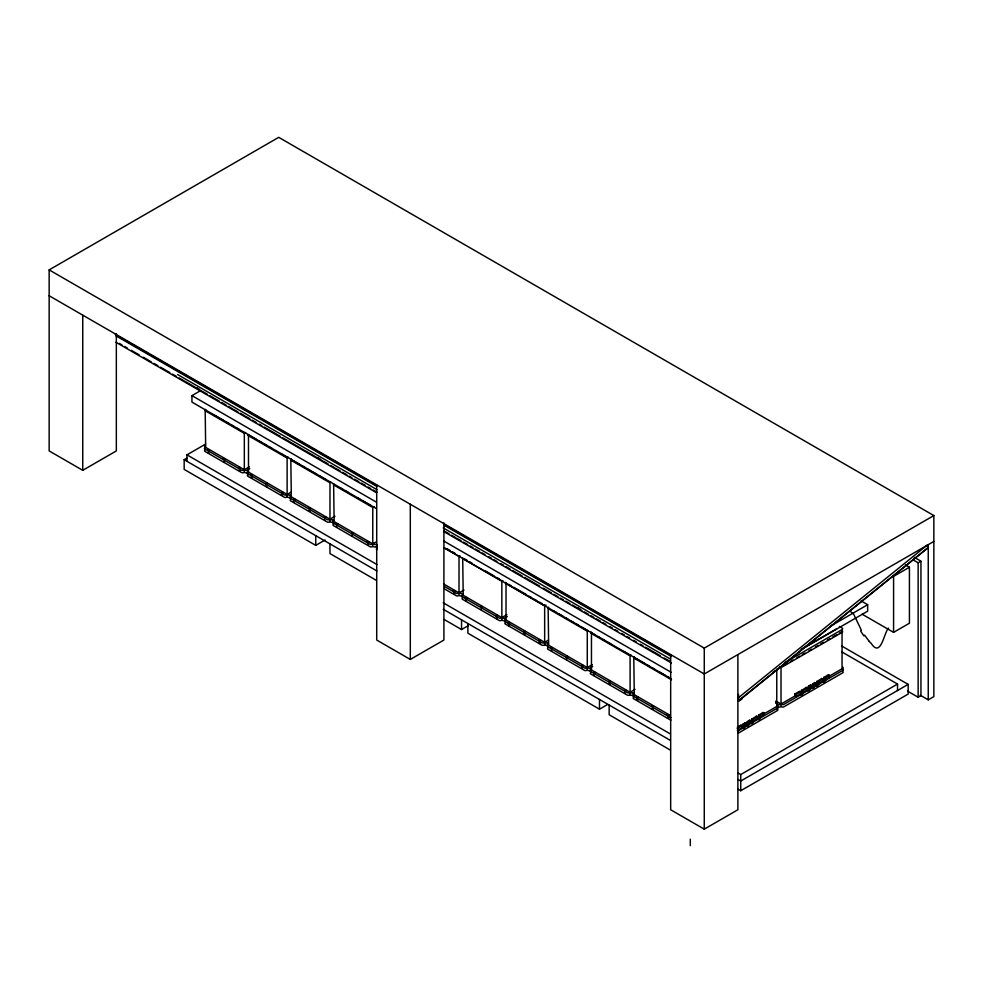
<?xml version="1.0" encoding="UTF-8"?>
<svg xmlns="http://www.w3.org/2000/svg" width="983" height="983" viewBox="0 0 983 983"><rect width="100%" height="100%" fill="white"/><g stroke="black" fill="none" stroke-linecap="round" stroke-linejoin="round"><path stroke-width="1.47" d="M737.311 730.455L741.895 727.813A1.978 1.143 -60 0 0 744.315 726.412L746.085 725.393A1.978 1.143 -60 0 0 748.518 723.992L750.287 722.972A1.978 1.143 -60 0 0 752.708 721.571L757.291 718.929A1.978 1.143 -60 0 0 759.712 717.529L764.098 714.997L764.098 712.97L759.515 715.931A1.487 0.86 -60 0 1 758.495 717.418A1.487 0.86 -60 0 1 757.488 717.111L756.406 716.202L751.467 719.372A1.487 0.86 -60 0 1 750.447 720.858L748.321 722.407A1.487 0.86 -60 0 1 747.301 723.881A1.487 0.86 -60 0 1 746.281 723.574L745.2 722.677L743.062 724.225A1.487 0.86 -60 0 1 742.054 725.7L737.152 728.526M764.098 712.97L763.054 712.368L758.471 715.329A1.487 0.86 -60 0 1 757.451 716.816L752.511 719.974A1.487 0.86 -60 0 1 751.504 721.461A1.487 0.86 -60 0 1 750.484 721.153L749.402 720.244L747.264 721.792A1.487 0.86 -60 0 1 746.257 723.279L744.119 724.827A1.487 0.86 -60 0 1 743.099 726.314A1.487 0.86 -60 0 1 742.091 725.995L740.998 725.098L737.324 727.223M794.731 696.099L795.788 696.701L800.174 694.17A1.978 1.143 -60 0 0 802.595 692.769L807.166 690.127A1.978 1.143 -60 0 0 809.599 688.727L811.368 687.707A1.978 1.143 -60 0 0 813.801 686.306L815.571 685.274A1.978 1.143 -60 0 0 817.991 683.873L822.574 681.231A1.978 1.143 -60 0 0 824.995 679.843L829.382 677.299L829.382 675.284L828.337 674.682L823.742 677.643A1.487 0.86 -60 0 1 822.734 679.118L817.795 682.288A1.487 0.86 -60 0 1 816.787 683.775A1.487 0.86 -60 0 1 815.767 683.455L814.686 682.558L812.548 684.107A1.487 0.86 -60 0 1 811.528 685.593L809.402 687.129A1.487 0.86 -60 0 1 808.382 688.616A1.487 0.86 -60 0 1 807.375 688.309L806.281 687.412L801.354 690.57A1.487 0.86 -60 0 1 800.334 692.057L795.788 694.686L794.731 694.072L794.731 696.099L780.318 704.418A1.487 0.86 0 0 1 778.217 704.418L775.612 702.906M829.382 675.284L824.798 678.245A1.487 0.86 -60 0 1 823.779 679.732A1.487 0.86 -60 0 1 822.771 679.413L821.677 678.516L816.75 681.674A1.487 0.86 -60 0 1 815.73 683.16L813.592 684.709A1.487 0.86 -60 0 1 812.585 686.195A1.487 0.86 -60 0 1 811.565 685.876L810.484 684.979L808.345 686.527A1.487 0.86 -60 0 1 807.338 688.014L802.398 691.172A1.487 0.86 -60 0 1 801.391 692.659A1.487 0.86 -60 0 1 800.371 692.351L799.29 691.442L794.731 694.072M265.975 486.057L266.934 486.769M281.371 494.941L282.588 495.641M550.738 650.279L551.954 650.979M888.509 628.112C883.864 632.905 880.915 658.254 871.208 643.41A59.779 50.649 -63.3 0 1 868.628 640.744M207.868 452.315L208.986 453.151M293.512 501.76L294.372 502.62M308.92 510.644L310.026 511.492M324.316 519.54L324.918 520.376M453.36 593.24L454.711 594.015M566.233 659.04L566.835 659.876M581.629 667.924L582.489 668.784M593.646 674.854L594.248 675.702M636.48 699.589L637.832 700.375M738.577 700.94L928.247 547.543L927.706 544.693L738.024 698.09L738.577 700.94L738.577 694.477L737.877 694.883M928.247 547.543L738.577 700.658L741.895 699.024L737.877 701.346M240.38 470.66L238.537 470.378M336.481 526.36L336.923 527.306M351.877 535.244L352.319 536.202M367.273 544.14L368.232 545.086M465.561 600.072L466.52 601.031M480.957 608.956L481.4 609.915M496.354 617.852L497.312 618.811M539.163 642.563L539.163 643.374L540.564 643.374M609.202 683.627L609.902 684.61M624.598 692.524L625.041 693.482M116.338 333.778L116.338 450.927L82.744 470.316L49.15 450.927L49.15 269.883L278.73 137.337L933.85 515.571L933.85 696.615L928.247 699.847L920.272 695.239M376.415 508.604L191.943 402.096L191.943 395.633L199.918 391.025M186.967 461.31L186.967 454.846L205.57 444.107M325.054 539.999L315.752 545.368L184.165 469.395L184.165 459.7L186.819 458.164M249.313 466.827L243.624 470.12A1.487 0.86 0 0 1 241.523 470.12L204.98 449.022A1.487 0.86 0 0 1 204.98 447.806L205.68 447.4L205.177 409.936M249.743 468.596L247.126 470.12A1.487 0.86 0 0 1 245.025 470.12L204.98 447.007A1.487 0.86 0 0 1 204.98 445.791M247.126 472.54A1.487 0.86 0 0 1 245.025 472.54L243.624 472.54A1.487 0.86 0 0 1 241.523 472.54L204.98 451.443A1.487 0.86 0 0 1 204.98 450.239M290.87 492.262L286.422 494.83A1.487 0.86 0 0 1 284.32 494.83L247.79 473.732A1.487 0.86 0 0 1 247.79 472.528L248.49 472.123L248.49 434.941L256.219 439.401M289.924 497.251A1.487 0.86 0 0 1 287.822 497.251L286.422 497.251A1.487 0.86 0 0 1 284.32 497.251L247.79 476.165A1.487 0.86 0 0 1 247.79 474.949L248.49 474.543L247.79 474.138A1.487 0.86 0 0 1 247.79 472.921M334.957 516.284L329.268 519.565A1.487 0.86 0 0 1 327.167 519.565L290.636 498.467A1.487 0.86 0 0 1 290.636 497.251L291.324 496.857L290.821 459.38M332.77 521.985A1.487 0.86 0 0 1 330.669 521.985L329.268 521.985A1.487 0.86 0 0 1 327.167 521.985L290.636 500.888A1.487 0.86 0 0 1 290.501 499.769M376.514 541.707L372.066 544.275A1.487 0.86 0 0 1 369.977 544.275L333.434 523.177A1.487 0.86 0 0 1 333.434 521.973L334.134 521.568L333.618 484.091M375.567 546.695A1.487 0.86 0 0 1 373.466 546.695L372.066 546.695A1.487 0.86 0 0 1 369.977 546.695L333.434 525.61A1.487 0.86 0 0 1 333.434 524.394M464.001 589.972L458.311 593.253A1.487 0.86 0 0 1 456.21 593.253L444.463 586.482M461.813 595.686A1.487 0.86 0 0 1 459.712 595.686L458.311 595.686A1.487 0.86 0 0 1 456.21 595.686L444.463 588.903M444.267 619.56L461.543 629.538L468.191 625.704M376.71 484.865L376.71 640.044L410.304 659.433L443.911 640.044L443.911 522.895M506.835 614.707L501.146 617.988A1.487 0.86 0 0 1 499.057 617.988L462.514 596.902A1.487 0.86 0 0 1 462.514 595.686L463.214 595.28L462.698 557.803A1.978 1.143 0 0 0 463.214 558.909L500.445 580.412A1.978 1.143 0 0 0 502.841 580.597M507.277 616.476L504.648 617.988A1.487 0.86 0 0 1 502.546 617.988L462.514 594.875A1.487 0.86 0 0 1 462.514 593.658M504.648 620.42A1.487 0.86 0 0 1 502.546 620.42L501.146 620.42A1.487 0.86 0 0 1 499.057 620.42L462.514 599.323A1.487 0.86 0 0 1 462.514 598.106M548.403 640.142L543.955 642.71A1.487 0.86 0 0 1 541.854 642.71L505.323 621.612A1.487 0.86 0 0 1 505.323 620.396L506.024 619.99L506.024 582.821M547.457 645.131A1.487 0.86 0 0 1 545.356 645.131L543.955 645.131A1.487 0.86 0 0 1 541.854 645.131L505.323 624.033A1.487 0.86 0 0 1 505.323 622.817L506.024 622.423L505.323 622.018A1.487 0.86 0 0 1 505.323 620.801M592.27 664.668L586.581 667.949A1.487 0.86 0 0 1 584.48 667.949L547.949 646.851A1.487 0.86 0 0 1 547.949 645.647L548.649 645.241L548.133 607.764M592.712 666.437L590.083 667.949A1.487 0.86 0 0 1 587.981 667.949L547.949 644.836A1.487 0.86 0 0 1 547.949 643.619M590.083 670.369A1.487 0.86 0 0 1 587.981 670.369L586.581 670.369A1.487 0.86 0 0 1 584.48 670.369L547.949 649.284A1.487 0.86 0 0 1 547.949 648.067M49.15 269.883L704.27 648.116L933.85 515.571M467.896 623.517L467.896 633.212L599.483 709.185L607.457 704.578M635.079 689.378L629.39 692.659A1.487 0.86 0 0 1 627.289 692.659L590.758 671.573A1.487 0.86 0 0 1 590.758 670.357L591.459 669.951L591.459 632.769M632.892 695.092A1.487 0.86 0 0 1 630.791 695.092L629.39 695.092A1.487 0.86 0 0 1 627.289 695.092L590.758 673.994A1.487 0.86 0 0 1 590.758 672.777L591.459 672.372L590.758 671.979A1.487 0.86 0 0 1 590.758 670.762M933.85 541.436L704.27 673.982L49.15 295.748M909.422 567.228L893.584 576.37L893.584 632.364L909.422 623.222L909.422 567.228L905.49 564.955M912.838 559.732L918.147 562.792L920.948 561.182L920.948 695.632L918.147 697.242L907.518 691.11M830.451 626.196L867.657 604.717L867.657 611.18L801.219 649.542M802.251 648.682L836.742 628.776M785.073 662.481L842.05 629.575A1.978 1.143 0 0 0 842.05 627.965L839.396 626.429M782.345 666.069L787.653 663.009M790.307 661.473L792.962 659.949M796.943 657.652L799.597 656.116M802.251 654.58L804.905 653.044M808.886 650.746L811.528 649.222M815.509 646.925L818.163 645.389M820.817 643.853L823.471 642.329M827.453 640.031L830.107 638.495M832.761 636.959L836.742 634.662M839.396 633.138L842.05 631.602L842.05 668.784L842.75 669.177A1.487 0.86 0 0 1 842.75 670.394L825.695 680.236A1.978 1.143 -60 0 1 823.275 681.637L818.692 684.279A1.978 1.143 -60 0 1 816.271 685.679L814.502 686.712A1.978 1.143 -60 0 1 812.069 688.112L810.299 689.132A1.978 1.143 -60 0 1 807.866 690.533L803.295 693.175A1.978 1.143 -60 0 1 800.875 694.576L783.82 704.418A1.487 0.86 0 0 1 781.718 704.418L775.87 701.039M772.798 672.397L776.767 670.099A1.978 1.143 0 0 0 777.283 668.993M829.578 675.972L842.75 668.379A1.487 0.86 0 0 0 842.75 667.162M776.767 669.288L776.767 706.47L777.467 706.875A1.487 0.86 0 0 1 777.467 708.079L760.412 717.934A1.978 1.143 -60 0 1 757.991 719.335L753.408 721.977A1.978 1.143 -60 0 1 750.987 723.377L749.218 724.397A1.978 1.143 -60 0 1 746.785 725.798L745.016 726.818A1.978 1.143 -60 0 1 742.595 728.219L738.012 730.861A1.978 1.143 -60 0 1 737.791 731.327M842.873 671.696A1.487 0.86 0 0 1 842.75 672.814L783.82 706.838A1.487 0.86 0 0 1 781.718 706.838L780.318 706.838A1.487 0.86 0 0 1 778.217 706.838M738.184 733.195L777.467 710.512A1.487 0.86 0 0 0 777.467 709.296L776.767 708.89L777.467 708.485A1.487 0.86 0 0 0 777.467 707.281M738.086 773.031L740.74 774.567L897.528 684.057L897.528 690.521M738.086 789.202L740.74 790.737L908.169 694.072L908.169 684.377L740.74 781.03L738.086 779.494M670.676 654.58L670.676 809.759L704.27 829.16L737.877 809.759L737.877 654.58M252.238 477.713L250.542 477.308M508.567 624.697L508.211 625.471L509.563 625.679M652.245 708.276L651.876 709.05L653.228 709.259M668.833 718.069L667.273 717.946L667.875 717.111M224.628 461.985L223.141 461.494M524.209 633.519L523.607 634.367L524.959 634.576M775.968 701.702L777.209 702.255L775.968 702.808M849.705 610.873L853.588 614.006L861.354 630.177M914.301 557.349L920.948 561.182M861.022 600.883L867.657 604.717M862.103 614.191L893.584 632.364M841.706 646.003L908.169 684.377M841.743 651.852L897.528 684.057M828.337 676.697L829.382 677.299M823.779 677.299L824.835 677.914M824.995 679.843L825.695 680.236M822.574 681.231L823.275 681.637M816.787 681.342L817.831 681.956M817.991 683.873L818.692 684.279M815.571 685.274L816.271 685.679M812.585 683.775L813.629 684.377M813.801 686.306L814.502 686.712M811.368 687.707L812.069 688.112M808.382 686.195L809.439 686.798M809.599 688.727L810.299 689.132M807.166 690.127L807.866 690.533M801.391 690.238L802.435 690.84M802.595 692.769L803.295 693.175M800.174 694.17L800.875 694.576M115.343 334.662L377.128 485.799M443.566 524.16L670.799 655.354M115.969 335.83L376.428 486.204M444.193 525.327L671.426 656.521M177.604 374.535L376.808 489.546M443.21 527.883L670.295 658.991M764.098 714.997L763.054 714.383L777.467 706.064A1.487 0.86 0 0 0 777.467 704.848M196.403 387.634L199.058 389.17M317.325 457.451L319.979 458.987M577.783 607.826L580.437 609.362M119.324 343.423L121.978 344.959M124.644 346.495L127.298 348.031M131.28 350.329L139.254 354.937M143.248 357.234L151.222 361.842M153.876 363.366L157.858 365.676M160.524 367.212L169.826 372.582M172.48 374.118L176.461 376.415M179.127 377.951L183.465 380.458M184.435 381.023L195.42 387.351M196.403 387.916L202.056 391.185M203.039 391.762L207.364 394.257M209.686 395.596L214.011 398.09M215.007 398.668L219.32 401.162M221.642 402.502L225.967 404.996M228.289 406.335L232.602 408.83M233.61 409.407L237.911 411.889M240.245 413.241L244.558 415.723M245.566 416.313L249.866 418.795M252.213 420.146L256.502 422.629M259.168 424.164L261.822 425.688M264.169 427.052L280.413 436.427M282.772 437.791L304.312 450.226M305.369 450.828L316.268 457.132M317.325 457.734L322.903 460.966M323.972 461.58L328.224 464.025M330.607 465.414L334.859 467.859M335.928 468.473L340.167 470.931M342.576 472.319L346.815 474.764M349.223 476.153L351.877 477.689M354.531 479.225L358.758 481.658M361.179 483.058L365.406 485.491M368.06 487.027L370.714 488.563M373.135 489.964L377.349 492.397M443.751 530.734L449.071 533.794M451.541 535.231L455.707 537.627M456.849 538.291L461.015 540.699M463.497 542.137L467.662 544.533M470.144 545.97L472.97 547.605M475.453 549.03L479.606 551.438M482.1 552.876L484.926 554.498M488.748 556.71L491.561 558.332M494.068 559.782L496.87 561.404M500.703 563.615L503.517 565.237M506.024 566.687L510.152 569.071M512.671 570.521L522.108 575.964M524.627 577.426L539.372 585.942M543.23 588.166L551.328 592.835M553.859 594.297L557.963 596.669M560.507 598.143L563.271 599.741M565.815 601.203L569.919 603.574M572.462 605.036L576.554 607.408M577.783 608.108L581.862 610.468M584.43 611.942L588.51 614.301M591.066 615.788L593.818 617.373M596.386 618.848L600.466 621.207M603.034 622.694L605.774 624.266M609.669 626.527L612.409 628.1M614.989 629.587L617.729 631.172M621.637 633.433L624.365 635.006M626.945 636.492L629.611 638.028M633.593 640.338L636.32 641.911M640.302 644.209L642.956 645.745M645.548 647.244L660.22 655.71M664.152 657.983L669.521 661.08M115.969 342.293L376.428 492.667M444.193 531.791L671.426 662.984M758.495 714.997L759.552 715.599M759.712 717.529L760.412 717.934M757.291 718.929L757.991 719.335M191.943 395.633L376.415 502.141M444.107 541.215L671.057 672.249M751.504 719.04L752.548 719.642M752.708 721.571L753.408 721.977M750.287 722.972L750.987 723.377M747.301 721.461L748.346 722.063M447.425 548.981L449.993 550.468M452.573 551.954L455.154 553.441M464.504 558.848L467.085 560.335M469.653 561.821L472.233 563.308M485.111 570.742L494.13 575.952M496.698 577.439L499.278 578.926M508.592 584.307L511.172 585.794M513.753 587.281L526.63 594.715M529.198 596.202L531.778 597.689M534.359 599.175L536.927 600.662M539.507 602.149L542.075 603.636M444.107 547.678L671.057 678.712M214.699 415.428L223.719 420.638M226.287 422.125L228.867 423.612M231.447 425.098L234.015 426.585M236.596 428.072L239.164 429.559M258.787 440.888L261.367 442.375M263.948 443.861L266.516 445.348M269.096 446.835L271.677 448.322M280.683 453.532L287.122 457.242L287.122 496.845M292.615 460.413L300.343 464.885M302.924 466.372L305.492 467.859M308.072 469.346L310.653 470.832M313.221 472.319L315.801 473.806M319.659 476.03L326.098 479.753M340.573 488.109L343.153 489.595M345.721 491.082L348.301 492.569M357.321 497.767L359.889 499.253M362.469 500.74L370.198 505.201M444.316 547.998L457.611 555.678A1.978 1.143 0 0 0 459.995 555.862M553.798 611.033L556.378 612.52M558.958 614.006L562.817 616.243M565.397 617.729L567.965 619.216M570.545 620.703L573.114 622.19M575.694 623.677L578.274 625.163M582.133 627.4L587.281 630.373L587.281 669.976M590.943 632.474L595.317 635.006M597.897 636.492L600.466 637.979M603.046 639.466L605.626 640.953M608.194 642.44L610.775 643.926M623.652 651.36L630.091 655.083L630.091 694.686M633.777 657.209L634.293 694.686L633.593 695.092A1.487 0.86 0 0 0 633.593 696.308L670.136 717.393A1.487 0.86 0 0 0 670.984 717.639M635.583 658.254L644.602 663.451M647.17 664.95L649.751 666.437M652.319 667.924L654.899 669.411M658.77 671.635L665.208 675.358M667.776 676.845L670.357 678.331M748.518 723.992L749.218 724.397M671.524 679.818L634.293 658.315A1.978 1.143 0 0 1 634.293 656.705M746.085 725.393L746.785 725.798M743.099 723.881L744.156 724.496M744.315 726.412L745.016 726.818M741.895 727.813L742.595 728.219M443.554 583.927L459.712 593.253A1.487 0.86 0 0 0 461.813 593.253M670.357 715.501L633.593 694.281A1.487 0.86 0 0 1 633.593 693.064M186.967 454.846L376.87 564.488M443.272 602.825L670.357 733.932M184.165 459.7L376.87 570.951M443.272 609.288L670.357 740.396M376.477 580.425L329.956 553.576L329.956 543.869M670.295 750.066L609.153 714.764L609.153 705.069M868.702 640.658L864.524 635.129M821.677 678.516L821.714 678.811A1.487 0.86 -60 0 0 822.734 679.118M814.686 682.558L814.723 682.853A1.487 0.86 -60 0 0 815.73 683.16M810.484 684.979L810.52 685.274A1.487 0.86 -60 0 0 810.791 685.667M806.281 687.412L806.318 687.695A1.487 0.86 -60 0 0 807.338 688.014M799.29 691.442L799.326 691.737A1.487 0.86 -60 0 0 800.334 692.057M756.406 716.202L756.431 716.496A1.487 0.86 -60 0 0 757.451 716.816M749.402 720.244L749.439 720.539A1.487 0.86 -60 0 0 750.447 720.858M745.2 722.677L745.237 722.96A1.487 0.86 -60 0 0 746.257 723.279M740.998 725.098L741.035 725.393A1.487 0.86 -60 0 0 742.054 725.7M928.247 544.668L928.247 699.847M918.147 562.792L918.147 697.242M795.788 694.686L795.788 696.701M781.018 666.843L781.018 706.445M740.74 774.567L740.74 790.737M704.27 648.116L704.27 829.16M690.299 839.199L690.299 845.663M599.483 699.478L599.483 709.185M544.656 605.123L544.656 644.725M501.846 580.412L501.846 620.015M461.543 619.843L461.543 629.538M459.012 555.678L459.012 595.28M410.304 504.254L410.304 659.433M372.766 506.7L372.766 546.29M329.969 481.977L329.969 521.58M315.752 535.674L315.752 545.368M244.325 432.532L244.325 472.135M82.744 315.138L82.744 470.316M863.885 635.89A96.543 74.229 -86.4 0 1 860.641 630.926M333.704 483.955A1.978 1.143 0 0 0 334.134 485.197L371.365 506.7A1.978 1.143 0 0 0 374.167 506.7M333.434 519.946A1.487 0.86 0 0 0 333.434 521.162L373.466 544.275A1.487 0.86 0 0 0 375.567 544.275M333.434 523.583A1.487 0.86 0 0 1 333.434 522.378M291.324 458.864A1.978 1.143 0 0 0 291.324 460.486L328.568 481.977A1.978 1.143 0 0 0 330.952 482.161M290.636 495.235A1.487 0.86 0 0 0 290.636 496.452L330.669 519.565A1.487 0.86 0 0 0 332.77 519.565M290.501 498.786A1.487 0.86 0 0 1 290.501 497.742M548.649 607.248A1.978 1.143 0 0 0 548.649 608.87L585.88 630.373A1.978 1.143 0 0 0 588.276 630.545M547.949 647.256A1.487 0.86 0 0 1 547.949 646.052M248.171 434.375A1.978 1.143 0 0 0 248.49 435.752L285.721 457.242A1.978 1.143 0 0 0 288.523 457.242M247.79 470.501A1.487 0.86 0 0 0 247.79 471.717L287.822 494.83A1.487 0.86 0 0 0 289.924 494.83M505.594 582.378A1.978 1.143 0 0 0 506.024 583.619L543.255 605.123A1.978 1.143 0 0 0 546.057 605.123M505.323 618.381A1.487 0.86 0 0 0 505.323 619.585L545.356 642.71A1.487 0.86 0 0 0 547.457 642.71M462.514 597.295A1.487 0.86 0 0 1 462.514 596.091M376.87 545.43A1.487 0.86 0 0 1 376.87 544.213M376.87 547.85A1.487 0.86 0 0 1 376.87 546.646M376.87 549.878A1.487 0.86 0 0 1 376.87 548.661M376.87 547.445A1.487 0.86 0 0 1 376.87 546.241M205.68 409.419A1.978 1.143 0 0 0 205.68 411.041L242.924 432.532A1.978 1.143 0 0 0 245.725 432.532M204.98 449.428A1.487 0.86 0 0 1 204.98 448.211M779.814 666.941A1.978 1.143 0 0 0 782.419 666.843L842.05 632.413A1.978 1.143 0 0 0 842.05 630.791M842.873 669.669A1.487 0.86 0 0 1 842.873 670.713M633.593 696.701A1.487 0.86 0 0 1 633.593 695.497M670.984 720.06A1.487 0.86 0 0 1 670.136 719.826L633.593 698.729A1.487 0.86 0 0 1 633.593 697.512M591.287 632.081A1.978 1.143 0 0 0 591.459 633.58L628.69 655.083A1.978 1.143 0 0 0 631.295 655.182M590.758 668.342A1.487 0.86 0 0 0 590.758 669.546L630.791 692.659A1.487 0.86 0 0 0 632.892 692.659M207.769 450.03C209.219 452.34 210.534 448.322 207.769 450.03M223.178 458.914C224.616 461.224 225.943 457.218 223.178 458.914M238.574 467.81C240.012 470.12 241.339 466.102 238.574 467.81M250.579 474.74C252.029 477.05 253.344 473.032 250.579 474.74M265.975 483.624C267.425 485.946 268.74 481.928 265.975 483.624M281.371 492.52C282.821 494.83 284.136 490.812 281.371 492.52M293.413 499.475C294.863 501.785 296.19 497.767 293.413 499.475M308.822 508.358C310.259 510.681 311.586 506.663 308.822 508.358M324.218 517.255C325.656 519.565 326.983 515.547 324.218 517.255M336.223 524.185C337.673 526.495 338.988 522.489 336.223 524.185M351.619 533.081C353.069 535.391 354.384 531.373 351.619 533.081M367.015 541.965C368.465 544.275 369.78 540.269 367.015 541.965M453.261 590.943C454.711 593.253 455.977 589.272 453.261 590.943M465.303 597.897C466.753 600.22 468.068 596.202 465.303 597.897M480.699 606.794C482.149 609.104 483.464 605.086 480.699 606.794M496.096 615.677C497.545 618 498.86 613.982 496.096 615.677M508.113 622.62C509.55 624.93 510.877 620.912 508.113 622.62M523.509 631.504C524.947 633.814 526.212 629.808 523.509 631.504M538.905 640.4C540.085 642.649 541.916 638.938 539.003 640.252M550.738 647.858C552.188 650.168 553.503 646.163 550.738 647.858M566.134 656.755C567.584 659.065 568.899 655.047 566.134 656.755M581.531 665.638C582.98 667.949 584.295 663.943 581.531 665.638M593.548 672.569C594.985 674.891 596.312 670.873 593.548 672.569M608.944 681.465C610.382 683.775 611.709 679.757 608.944 681.465M624.34 690.349C625.79 692.671 627.105 688.653 624.34 690.349M636.382 697.303C637.832 699.626 639.147 695.608 636.382 697.303M651.778 706.199C653.228 708.51 654.543 704.492 651.778 706.199M667.174 715.083C668.624 717.406 669.951 713.388 667.174 715.083"/></g></svg>
